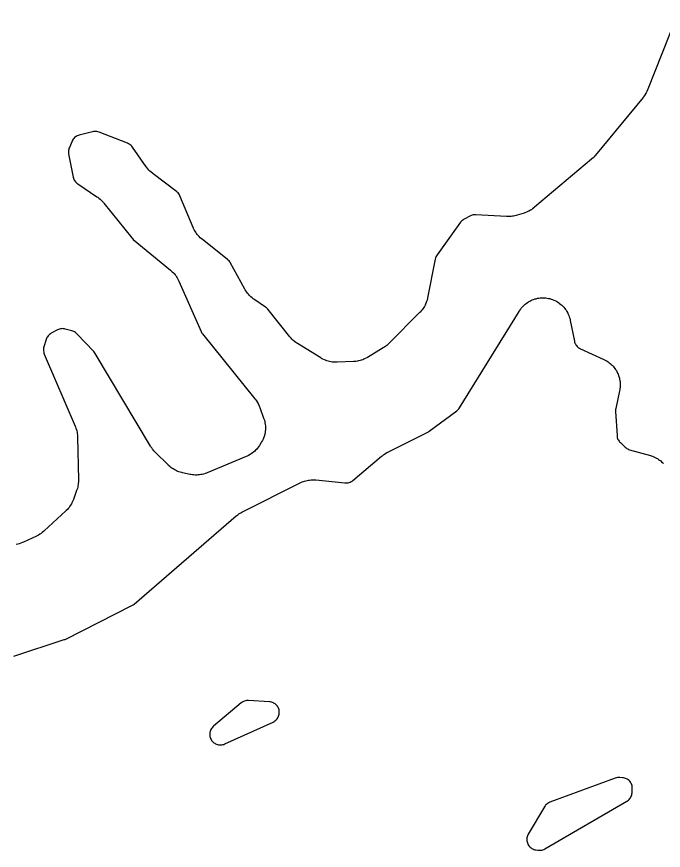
# Model space of a CAD drawing. Header units: millimetres. Extents: x 0 to 194, y 0 to 300.
# Drawn here: x 130.26 to 148.58, y 135.38 to 158.99 of the extents above; entities that cross this region are included whole.
import ezdxf

# ---------------------------------------------------------------- set-up
doc = ezdxf.new("R2010")
doc.units = ezdxf.units.MM
doc.layers.add('CUT', color=7, linetype='CONTINUOUS')

msp = doc.modelspace()

# ---------------------------------------------------------------- linework, layer by layer
at = {"layer": 'CUT'}
for points in [[(148.9515, 158.9934), (148.1427, 156.9402), (148.1335, 156.9185), (148.114, 156.8757), (148.0923, 156.834), (148.0744, 156.8036), (148.0484, 156.7644), (148.0205, 156.7266), (148.006, 156.708), (146.6554, 155.0687), (146.6421, 155.0533), (146.615, 155.0232), (146.5865, 154.9943), (146.5567, 154.9668), (146.5415, 154.9534), (144.9306, 153.5928), (144.9131, 153.5787), (144.8774, 153.5515), (144.8404, 153.5261), (144.8118, 153.5085), (144.7724, 153.4869), (144.7422, 153.4722), (144.7009, 153.4547), (144.6588, 153.4392), (144.6375, 153.432), (144.4338, 153.3685), (144.4142, 153.3629), (144.3747, 153.3525), (144.3349, 153.3439), (144.3047, 153.3389), (144.2643, 153.334), (144.2338, 153.3317), (144.193, 153.3304), (144.1523, 153.3311), (144.1319, 153.3318), (143.2693, 153.3841), (143.2422, 153.3845), (143.2152, 153.3824), (143.1885, 153.378), (143.1622, 153.3711), (143.1367, 153.3619), (143.1122, 153.3504), (142.9418, 153.2613), (142.9178, 153.2474), (142.8953, 153.2313), (142.8743, 153.2131), (142.8551, 153.1932), (142.8379, 153.1715), (142.1681, 152.2471), (142.1505, 152.2198), (142.1359, 152.1907), (142.1246, 152.1603), (142.1166, 152.1288), (141.9016, 151.0321), (141.8968, 151.0105), (141.8862, 150.9676), (141.8734, 150.9252), (141.8623, 150.894), (141.8455, 150.8531), (141.8314, 150.8231), (141.8106, 150.784), (141.7936, 150.7555), (141.7691, 150.7187), (141.7495, 150.6921), (141.7215, 150.6578), (141.6918, 150.625), (141.6766, 150.609), (140.8116, 149.7413), (140.7984, 149.7285), (140.7713, 149.7035), (140.7432, 149.6796), (140.7215, 149.6626), (140.6916, 149.6411), (140.6608, 149.6208), (140.6452, 149.611), (140.196, 149.341), (140.1764, 149.3299), (140.1366, 149.3086), (140.0957, 149.2893), (140.0645, 149.2764), (140.0219, 149.2614), (139.9895, 149.2517), (139.9456, 149.2409), (139.9124, 149.2346), (139.8677, 149.2283), (139.8228, 149.2243), (139.8002, 149.2228), (139.3434, 149.2049), (139.3213, 149.2046), (139.2772, 149.205), (139.2331, 149.2076), (139.2003, 149.2111), (139.1567, 149.218), (139.1243, 149.2248), (139.0816, 149.2359), (139.0501, 149.2458), (139.0087, 149.2611), (138.9783, 149.2741), (138.9386, 149.2933), (138.8999, 149.3145), (138.8808, 149.3255), (138.2147, 149.7334), (138.1982, 149.7441), (138.1655, 149.766), (138.1339, 149.7894), (138.111, 149.808), (138.0815, 149.8341), (138.0603, 149.8546), (138.0333, 149.8831), (138.0075, 149.9128), (137.9949, 149.9279), (137.3773, 150.7052), (137.3576, 150.7276), (137.3358, 150.748), (137.3121, 150.766), (136.981, 150.9931), (136.964, 151.0054), (136.9304, 151.0307), (136.8982, 151.0577), (136.8749, 151.0789), (136.8453, 151.1087), (136.8241, 151.1321), (136.7974, 151.1645), (136.7785, 151.1897), (136.7549, 151.2245), (136.733, 151.2604), (136.7225, 151.2786), (136.311, 152.0278), (136.2953, 152.0533), (136.2771, 152.0771), (136.2567, 152.099), (136.2342, 152.1187), (135.5149, 152.6878), (135.4975, 152.7023), (135.4634, 152.7322), (135.4309, 152.7637), (135.4077, 152.7886), (135.3785, 152.8232), (135.358, 152.8503), (135.3325, 152.8877), (135.3147, 152.9167), (135.2931, 152.9565), (135.2735, 152.9973), (135.2642, 153.018), (134.8851, 153.9207), (134.8713, 153.9494), (134.8544, 153.9765), (134.8348, 154.0016), (134.8127, 154.0244), (134.7882, 154.0448), (134.1237, 154.5418), (134.1051, 154.5566), (134.0685, 154.587), (134.0337, 154.6193), (134.0089, 154.6449), (133.9776, 154.6808), (133.9483, 154.7182), (133.9342, 154.7373), (133.5407, 155.2987), (133.5227, 155.3218), (133.5026, 155.3431), (133.4805, 155.3623), (133.4566, 155.3792), (133.4312, 155.3938), (133.4045, 155.4058), (132.595, 155.7233), (132.5654, 155.7331), (132.535, 155.7398), (132.504, 155.7434), (132.4729, 155.7437), (132.4418, 155.7408), (132.4113, 155.7346), (132.0347, 155.6385), (132.0059, 155.6296), (131.9781, 155.6178), (131.9516, 155.6033), (131.9267, 155.5862), (131.9037, 155.5667), (131.8828, 155.545), (131.8641, 155.5213), (131.8479, 155.4958), (131.8344, 155.4689), (131.7547, 155.2882), (131.7439, 155.2599), (131.7361, 155.2307), (131.7311, 155.2008), (131.7293, 155.1706), (131.7305, 155.1404), (131.7347, 155.1104), (131.8621, 154.4493), (131.8692, 154.4204), (131.8791, 154.3923), (131.8918, 154.3654), (131.907, 154.3398), (131.9247, 154.3159), (131.9447, 154.2938), (131.9668, 154.2739), (131.9908, 154.2562), (132.5374, 153.8933), (132.5565, 153.8799), (132.594, 153.8521), (132.63, 153.8224), (132.6557, 153.7988), (132.6885, 153.7656), (132.7194, 153.7307), (132.7344, 153.7128), (133.5194, 152.7292), (133.5401, 152.7058), (133.5631, 152.6847), (134.6239, 151.8112), (134.6398, 151.7974), (134.671, 151.7692), (134.7008, 151.7396), (134.7221, 151.7163), (134.749, 151.684), (134.7681, 151.6589), (134.7919, 151.6242), (134.8084, 151.5974), (134.8289, 151.5607), (134.8476, 151.523), (134.8565, 151.5039), (135.4854, 150.0737), (135.4972, 150.0499), (135.5109, 150.0273), (135.5267, 150.006), (137.0112, 148.1676), (137.0263, 148.1479), (137.0553, 148.1076), (137.0821, 148.0657), (137.1004, 148.0333), (137.1223, 147.9887), (137.1418, 147.943), (137.1509, 147.9199), (137.2581, 147.6242), (137.2652, 147.6031), (137.2783, 147.5605), (137.2892, 147.5174), (137.2958, 147.4847), (137.3025, 147.4407), (137.3058, 147.4075), (137.3081, 147.3631), (137.3081, 147.3297), (137.306, 147.2852), (137.3027, 147.252), (137.2962, 147.208), (137.2897, 147.1753), (137.2788, 147.1321), (137.2691, 147.1002), (137.2541, 147.0583), (137.2412, 147.0276), (137.2221, 146.9874), (137.201, 146.9482), (137.19, 146.9288), (137.1543, 146.8698), (137.1416, 146.8498), (137.115, 146.8106), (137.0863, 146.7728), (137.0634, 146.7457), (137.031, 146.7111), (137.0053, 146.6865), (136.9694, 146.6556), (136.9414, 146.6339), (136.9024, 146.6069), (136.8722, 146.5882), (136.8306, 146.5654), (136.7879, 146.5449), (136.7663, 146.5352), (135.6611, 146.0742), (135.6399, 146.066), (135.5973, 146.0507), (135.5539, 146.0375), (135.5209, 146.0293), (135.4764, 146.0206), (135.4428, 146.0157), (135.3977, 146.0115), (135.3637, 146.0101), (135.3184, 146.0105), (135.2845, 146.0124), (135.2394, 146.0174), (135.1947, 146.0246), (135.1724, 146.0287), (134.9593, 146.0741), (134.9383, 146.0791), (134.8968, 146.09), (134.8559, 146.1029), (134.8257, 146.114), (134.7861, 146.1308), (134.7571, 146.1447), (134.7193, 146.1652), (134.6918, 146.1819), (134.6561, 146.2058), (134.6303, 146.225), (134.5971, 146.2523), (134.5653, 146.2811), (134.5497, 146.2959), (134.1889, 146.6548), (134.1759, 146.6682), (134.1505, 146.6957), (134.1263, 146.7242), (134.109, 146.7463), (134.0872, 146.7767), (134.0667, 146.808), (134.0568, 146.8239), (132.4861, 149.4538), (132.4676, 149.4812), (132.4462, 149.5063), (131.9668, 150.012), (131.947, 150.0311), (131.9256, 150.0482), (131.9026, 150.0633), (131.8784, 150.0763), (131.8531, 150.087), (131.8269, 150.0953), (131.6399, 150.1456), (131.6125, 150.1516), (131.5847, 150.155), (131.5567, 150.1558), (131.5288, 150.154), (131.5011, 150.1496), (131.474, 150.1426), (131.4476, 150.1331), (131.4223, 150.1212), (131.2419, 150.0262), (131.2162, 150.011), (131.1921, 149.9933), (131.1699, 149.9733), (131.1498, 149.9511), (131.1321, 149.9271), (131.1168, 149.9015), (131.1041, 149.8744), (131.0941, 149.8462), (131.0331, 149.6407), (131.026, 149.6119), (131.0219, 149.5825), (131.0207, 149.5529), (131.0224, 149.5232), (131.027, 149.4939), (131.0345, 149.4652), (131.0448, 149.4374), (131.9178, 147.3946), (131.9258, 147.3747), (131.9407, 147.3344), (131.9537, 147.2936), (131.962, 147.2625), (131.9711, 147.2205), (131.9764, 147.1888), (131.9814, 147.1462), (131.9844, 147.1034), (131.9854, 147.082), (132.0121, 145.876), (132.0121, 145.8551), (132.0111, 145.8133), (132.0081, 145.7717), (132.0045, 145.7406), (131.9977, 145.6993), (131.9911, 145.6687), (131.9805, 145.6283), (131.968, 145.5884), (131.9613, 145.5686), (131.8697, 145.3172), (131.8619, 145.2973), (131.8454, 145.2579), (131.8271, 145.2194), (131.812, 145.1912), (131.7901, 145.1546), (131.7724, 145.128), (131.7471, 145.0936), (131.7269, 145.0688), (131.6985, 145.037), (131.6686, 145.0065), (131.6533, 144.9917), (131.0425, 144.4262), (131.0249, 144.4108), (130.989, 144.3809), (130.9516, 144.3529), (130.9225, 144.3333), (130.8824, 144.3094), (130.8411, 144.2875), (130.8201, 144.2771), (130.4538, 144.1069), (130.4306, 144.0969), (130.3838, 144.0783), (130.3359, 144.0623), (130.2994, 144.0523), (130.2501, 144.0418)], [(130.1824, 140.8784), (131.612, 141.3464), (131.6334, 141.3543), (131.654, 141.3638), (133.5282, 142.3112), (133.5599, 142.3298), (133.589, 142.352), (136.4814, 144.851), (136.4957, 144.8629), (136.5248, 144.886), (136.5549, 144.9079), (136.578, 144.9234), (136.6098, 144.9427), (136.6423, 144.9607), (136.6587, 144.9694), (138.2884, 145.7864), (138.3075, 145.7954), (138.3462, 145.8126), (138.3856, 145.8279), (138.4156, 145.838), (138.4563, 145.8496), (138.4872, 145.8568), (138.5288, 145.8644), (138.5602, 145.8687), (138.6023, 145.8725), (138.634, 145.8738), (138.6763, 145.8735), (138.7185, 145.8713), (138.7396, 145.8697), (139.5614, 145.7876), (139.5913, 145.7861), (139.6212, 145.7876), (139.6508, 145.7921), (139.6797, 145.7995), (139.7078, 145.8097), (139.7348, 145.8227), (139.7603, 145.8383), (139.7841, 145.8564), (140.5992, 146.5406), (140.6198, 146.5569), (140.6619, 146.5883), (140.7059, 146.6171), (140.7514, 146.6434), (140.7745, 146.6558), (141.9045, 147.2221), (141.9269, 147.2346), (141.9482, 147.2489), (142.7289, 147.825), (142.7511, 147.8432), (142.7716, 147.8634), (142.79, 147.8854), (142.8062, 147.9091), (144.4913, 150.6466), (144.5036, 150.6654), (144.5289, 150.7023), (144.5561, 150.7379), (144.5778, 150.7636), (144.6084, 150.7964), (144.6325, 150.8197), (144.6662, 150.8493), (144.6925, 150.8702), (144.729, 150.8962), (144.7573, 150.9143), (144.7961, 150.9366), (144.8261, 150.9519), (144.867, 150.9702), (144.8983, 150.9824), (144.9408, 150.9965), (144.9732, 151.0055), (145.0169, 151.0154), (145.05, 151.0211), (145.0945, 151.0266), (145.128, 151.029), (145.1728, 151.03), (145.2064, 151.029), (145.2511, 151.0256), (145.2844, 151.0213), (145.3285, 151.0134), (145.3612, 151.0058), (145.4044, 150.9936), (145.4362, 150.9828), (145.4779, 150.9663), (145.5084, 150.9524), (145.5483, 150.9319), (145.5773, 150.915), (145.6149, 150.8906), (145.6421, 150.8709), (145.6771, 150.8429), (145.7022, 150.8206), (145.7343, 150.7892), (145.757, 150.7646), (145.7858, 150.7301), (145.806, 150.7033), (145.8312, 150.6662), (145.8486, 150.6375), (145.87, 150.5981), (145.8845, 150.5678), (145.9018, 150.5265), (145.9132, 150.4949), (145.9263, 150.452), (145.9373, 150.4086), (145.9422, 150.3867), (146.059, 149.803), (146.0658, 149.7755), (146.0752, 149.7489), (146.0871, 149.7232), (146.1013, 149.6987), (146.1178, 149.6758), (146.1364, 149.6544), (146.1569, 149.6349), (146.1792, 149.6174), (146.2029, 149.6021), (146.2281, 149.5891), (146.8885, 149.2862), (146.908, 149.2767), (146.9466, 149.2567), (146.9841, 149.2349), (147.0114, 149.2172), (147.0467, 149.1919), (147.0721, 149.1716), (147.1048, 149.143), (147.1282, 149.1204), (147.1579, 149.0888), (147.179, 149.064), (147.2056, 149.0297), (147.2242, 149.003), (147.2473, 148.9663), (147.2633, 148.9379), (147.2828, 148.8991), (147.2959, 148.8694), (147.3116, 148.8289), (147.3218, 148.798), (147.3335, 148.7562), (147.3407, 148.7245), (147.3482, 148.6817), (147.3524, 148.6494), (147.3558, 148.6062), (147.3568, 148.5736), (147.356, 148.5302), (147.3539, 148.4978), (147.3489, 148.4546), (147.3419, 148.4118), (147.3379, 148.3905), (147.2308, 147.8904), (147.2264, 147.8636), (147.2243, 147.8365), (147.2248, 147.8094), (147.2662, 147.1281), (147.2693, 147.0998), (147.275, 147.072), (147.2834, 147.0448), (147.2942, 147.0185), (147.3076, 146.9933), (147.3232, 146.9696), (147.3411, 146.9474), (147.3609, 146.927), (147.5004, 146.7969), (147.522, 146.7785), (147.5453, 146.7623), (147.57, 146.7483), (147.5959, 146.7367), (147.6228, 146.7277), (148.2131, 146.5594), (148.2335, 146.553), (148.2739, 146.5394), (148.3137, 146.5238), (148.3429, 146.5108), (148.381, 146.4915), (148.4089, 146.4757), (148.445, 146.453), (148.4712, 146.4346), (148.505, 146.4085), (148.5294, 146.3878), (148.5606, 146.3586), (148.5829, 146.3356)]]:
    msp.add_lwpolyline(points, dxfattribs=at)
for points in [[(135.7638, 138.8015), (135.7516, 138.7745), (135.7421, 138.7464), (135.7354, 138.7176), (135.7316, 138.6882), (135.7307, 138.6585), (135.7328, 138.629), (135.7377, 138.5997), (135.7456, 138.5711), (135.7562, 138.5435), (135.7694, 138.517), (135.7853, 138.4919), (135.8035, 138.4685), (135.8239, 138.4471), (135.8464, 138.4277), (135.8707, 138.4107), (135.8965, 138.3961), (135.9236, 138.3842), (135.9518, 138.375), (135.9807, 138.3686), (136.0102, 138.3651), (136.0398, 138.3646), (136.0694, 138.3669), (136.0985, 138.3722), (136.127, 138.3803), (136.1546, 138.3912), (137.526, 139.0134), (137.5522, 139.0269), (137.577, 139.0429), (137.6001, 139.0612), (137.6212, 139.0817), (137.6403, 139.1042), (137.657, 139.1285), (137.6713, 139.1543), (137.683, 139.1813), (137.692, 139.2094), (137.6981, 139.2382), (137.7015, 139.2675), (137.7019, 139.297), (137.6994, 139.3263), (137.6941, 139.3553), (137.6859, 139.3837), (137.675, 139.4111), (137.6615, 139.4372), (137.6455, 139.462), (137.6271, 139.485), (137.6065, 139.5061), (137.584, 139.5251), (137.5597, 139.5418), (137.5339, 139.5561), (137.5068, 139.5677), (137.4787, 139.5766), (137.4499, 139.5828), (137.4206, 139.586), (136.8299, 139.6226), (136.8013, 139.623), (136.7728, 139.6206), (136.7447, 139.6156), (136.7171, 139.6079), (136.6905, 139.5977), (136.6649, 139.5849), (136.6406, 139.5698), (136.6179, 139.5524), (135.8372, 138.8937), (135.8155, 138.8735), (135.796, 138.8513), (135.7787, 138.8272)], [(144.7152, 135.7313), (144.7124, 135.7022), (144.7125, 135.6729), (144.7154, 135.6438), (144.7211, 135.6151), (144.7295, 135.5871), (144.7407, 135.5601), (144.7545, 135.5343), (144.7707, 135.5099), (144.7892, 135.4872), (144.8098, 135.4665), (144.8323, 135.4478), (144.8565, 135.4315), (144.8823, 135.4175), (144.9092, 135.4062), (144.9372, 135.3975), (144.9658, 135.3916), (145.0256, 135.3823), (145.0546, 135.3792), (145.0838, 135.3789), (145.1129, 135.3815), (145.1416, 135.3869), (145.1696, 135.395), (145.1967, 135.4059), (145.2226, 135.4193), (147.5429, 136.7684), (147.5676, 136.7844), (147.5906, 136.8028), (147.6116, 136.8233), (147.6306, 136.8458), (147.6473, 136.87), (147.6615, 136.8958), (147.6731, 136.9228), (147.6821, 136.9509), (147.6882, 136.9797), (147.6915, 137.0089), (147.6984, 137.1186), (147.6988, 137.1477), (147.6964, 137.1766), (147.6913, 137.2051), (147.6833, 137.2331), (147.6728, 137.2601), (147.6597, 137.286), (147.6441, 137.3104), (147.6262, 137.3333), (147.6062, 137.3544), (147.5843, 137.3734), (147.5607, 137.3902), (147.5355, 137.4046), (147.509, 137.4166), (147.4816, 137.4259), (147.4533, 137.4325), (147.4246, 137.4364), (147.347, 137.443), (147.3141, 137.444), (147.2812, 137.4414), (147.2489, 137.4352), (147.2174, 137.4255), (145.3649, 136.7403), (145.3381, 136.7288), (145.3125, 136.7148), (145.2883, 136.6984), (145.2659, 136.6797), (145.2454, 136.6589), (145.227, 136.6362), (145.211, 136.6119), (144.754, 135.841), (144.7403, 135.8151), (144.7292, 135.788), (144.7209, 135.76)]]:
    msp.add_lwpolyline(points, close=True, dxfattribs=at)

doc.saveas('drawing.dxf')
